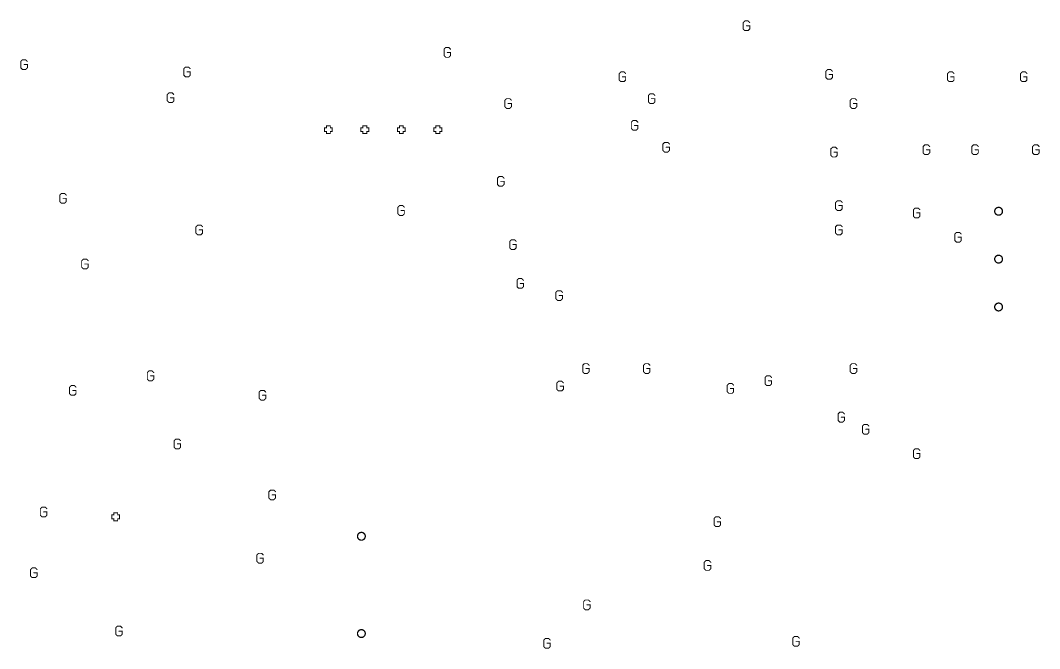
# Model space of a CAD drawing. Extents: x -9.8 to 23.3, y -7.1 to 14.3.
# Drawn here: x 6.494 to 8.589, y 2.509 to 3.801 of the extents above; entities that cross this region are included whole.
import ezdxf

# ---------------------------------------------------------------- set-up
doc = ezdxf.new("R2010")
doc.units = 0
doc.layers.add('2D_LINE_00', color=1, linetype='CONTINUOUS')

# ---------------------------------------------------------------- blocks, each defined once
blk = doc.blocks.new('SMOOTH_0$002')
at = {"const_width": 0.001}
blk.add_lwpolyline([(-0.0005, 0, 1), (0.0005, 0, 1)], format="xyb", close=True, dxfattribs=at)
blk = doc.blocks.new('DRAWING_3478')
at = {"layer": '2D_LINE_00', "const_width": 0.002}
blk.add_lwpolyline([(0, 0), (0, -0.004), (0.00799, -0.004), (0.00799, 0), (0.012, 0), (0.012, 0.008), (0.00799, 0.008), (0.00799, 0.012), (0, 0.012), (0, 0.008), (-0.00401, 0.008), (-0.00401, 0), (0, 0)], dxfattribs=at)
at = {"layer": '2D_LINE_00'}
for p in [(-0.00401, 0.008), (-0.00401, 0), (0, 0.012), (0, 0.008), (0, 0), (0, 0), (0.00799, 0.012), (0.00799, 0.008), (0.00799, 0), (0.012, 0.008), (0.012, 0), (0, -0.004), (0.00799, -0.004)]:
    blk.add_blockref('SMOOTH_0$002', p, dxfattribs=at)
blk = doc.blocks.new('DRAWING_3479')
at = {"layer": '2D_LINE_00', "const_width": 0.002}
blk.add_lwpolyline([(0, 0), (0, -0.004), (0.00801, -0.004), (0.00801, 0), (0.012, 0), (0.012, 0.008), (0.00801, 0.008), (0.00801, 0.012), (0, 0.012), (0, 0.008), (-0.00399, 0.008), (-0.00399, 0), (0, 0)], dxfattribs=at)
at = {"layer": '2D_LINE_00'}
for p in [(-0.00399, 0.008), (-0.00399, 0), (0, 0.012), (0, 0.008), (0, 0), (0, 0), (0.00801, 0.012), (0.00801, 0.008), (0.00801, 0), (0.012, 0.008), (0.012, 0), (0, -0.004), (0.00801, -0.004)]:
    blk.add_blockref('SMOOTH_0$002', p, dxfattribs=at)
blk = doc.blocks.new('DRAWING_3480')
at = {"layer": '2D_LINE_00', "const_width": 0.002}
blk.add_lwpolyline([(0, 0), (0, -0.004), (0.008, -0.004), (0.008, 0), (0.01201, 0), (0.01201, 0.008), (0.008, 0.008), (0.008, 0.012), (0, 0.012), (0, 0.008), (-0.004, 0.008), (-0.004, 0), (0, 0)], dxfattribs=at)
at = {"layer": '2D_LINE_00'}
for p in [(-0.004, 0.008), (-0.004, 0), (0, 0.012), (0, 0.008), (0, 0), (0, 0), (0.008, 0.012), (0.008, 0.008), (0.008, 0), (0.01201, 0.008), (0.01201, 0), (0, -0.004), (0.008, -0.004)]:
    blk.add_blockref('SMOOTH_0$002', p, dxfattribs=at)
blk = doc.blocks.new('DRAWING_3481')
at = {"layer": '2D_LINE_00', "const_width": 0.002}
blk.add_lwpolyline([(0, 0), (0, -0.004), (0.008, -0.004), (0.008, 0), (0.01199, 0), (0.01199, 0.008), (0.008, 0.008), (0.008, 0.012), (0, 0.012), (0, 0.008), (-0.00401, 0.008), (-0.00401, 0), (0, 0)], dxfattribs=at)
at = {"layer": '2D_LINE_00'}
for p in [(-0.00401, 0.008), (-0.00401, 0), (0, 0.012), (0, 0.008), (0, 0), (0, 0), (0.008, 0.012), (0.008, 0.008), (0.008, 0), (0.01199, 0.008), (0.01199, 0), (0, -0.004), (0.008, -0.004)]:
    blk.add_blockref('SMOOTH_0$002', p, dxfattribs=at)
blk = doc.blocks.new('DRAWING_3688')
at = {"layer": '2D_LINE_00', "const_width": 0.002}
blk.add_lwpolyline([(0, 0), (0, -0.004), (0.008, -0.004), (0.008, 0), (0.012, 0), (0.012, 0.008), (0.008, 0.008), (0.008, 0.012), (0, 0.012), (0, 0.008), (-0.004, 0.008), (-0.004, 0), (0, 0)], dxfattribs=at)
at = {"layer": '2D_LINE_00'}
for p in [(-0.004, 0.008), (-0.004, 0), (0, 0.012), (0, 0.008), (0, 0), (0, 0), (0.008, 0.012), (0.008, 0.008), (0.008, 0), (0.012, 0.008), (0.012, 0), (0, -0.004), (0.008, -0.004)]:
    blk.add_blockref('SMOOTH_0$002', p, dxfattribs=at)
blk = doc.blocks.new('DRAWING_3689')
at = {"layer": '2D_LINE_00', "const_width": 0.002}
blk.add_lwpolyline([(0, 0), (-0.00333, 0.00333), (-0.01, 0.00333), (-0.01333, 0), (-0.01333, -0.01333), (-0.01, -0.01666), (-0.00333, -0.01666), (0, -0.01333), (0, -0.00666), (-0.00667, -0.00666)], dxfattribs=at)
at = {"layer": '2D_LINE_00'}
for p in [(-0.01333, 0), (-0.01, 0.00333), (-0.00333, 0.00333), (0, 0), (-0.01333, -0.01333), (-0.01, -0.01666), (-0.00667, -0.00666), (-0.00333, -0.01666), (0, -0.00666), (0, -0.01333)]:
    blk.add_blockref('SMOOTH_0$002', p, dxfattribs=at)
blk = doc.blocks.new('DRAWING_3708')
at = {"layer": '2D_LINE_00', "const_width": 0.002}
blk.add_lwpolyline([(0, 0), (-0.00333, 0.00333), (-0.01, 0.00333), (-0.01333, 0), (-0.01333, -0.01333), (-0.01, -0.01666), (-0.00333, -0.01666), (0, -0.01333), (0, -0.00666), (-0.00667, -0.00666)], dxfattribs=at)
at = {"layer": '2D_LINE_00'}
for p in [(-0.01333, 0), (-0.01, 0.00333), (-0.00333, 0.00333), (0, 0), (-0.01333, -0.01333), (-0.01, -0.01666), (-0.00667, -0.00666), (-0.00333, -0.01666), (0, -0.00666), (0, -0.01333)]:
    blk.add_blockref('SMOOTH_0$002', p, dxfattribs=at)
blk = doc.blocks.new('DRAWING_3709')
at = {"layer": '2D_LINE_00', "const_width": 0.002}
blk.add_lwpolyline([(0, 0), (-0.00333, 0.00333), (-0.01, 0.00333), (-0.01333, 0), (-0.01333, -0.01333), (-0.01, -0.01666), (-0.00333, -0.01666), (0, -0.01333), (0, -0.00666), (-0.00667, -0.00666)], dxfattribs=at)
at = {"layer": '2D_LINE_00'}
for p in [(-0.01333, 0), (-0.01, 0.00333), (-0.00333, 0.00333), (0, 0), (-0.01333, -0.01333), (-0.01, -0.01666), (-0.00667, -0.00666), (-0.00333, -0.01666), (0, -0.00666), (0, -0.01333)]:
    blk.add_blockref('SMOOTH_0$002', p, dxfattribs=at)
blk = doc.blocks.new('DRAWING_3784')
at = {"layer": '2D_LINE_00', "const_width": 0.002}
blk.add_lwpolyline([(0, 0), (-0.00333, 0.00333), (-0.01, 0.00333), (-0.01333, 0), (-0.01333, -0.01333), (-0.01, -0.01666), (-0.00333, -0.01666), (0, -0.01333), (0, -0.00666), (-0.00667, -0.00666)], dxfattribs=at)
at = {"layer": '2D_LINE_00'}
for p in [(-0.01333, 0), (-0.01, 0.00333), (-0.00333, 0.00333), (0, 0), (-0.01333, -0.01333), (-0.01, -0.01666), (-0.00667, -0.00666), (-0.00333, -0.01666), (0, -0.00666), (0, -0.01333)]:
    blk.add_blockref('SMOOTH_0$002', p, dxfattribs=at)
blk = doc.blocks.new('DRAWING_3785')
at = {"layer": '2D_LINE_00', "const_width": 0.002}
blk.add_lwpolyline([(0, 0), (-0.00333, 0.00333), (-0.01, 0.00333), (-0.01333, 0), (-0.01333, -0.01333), (-0.01, -0.01666), (-0.00333, -0.01666), (0, -0.01333), (0, -0.00666), (-0.00667, -0.00666)], dxfattribs=at)
at = {"layer": '2D_LINE_00'}
for p in [(-0.01333, 0), (-0.01, 0.00333), (-0.00333, 0.00333), (0, 0), (-0.01333, -0.01333), (-0.01, -0.01666), (-0.00667, -0.00666), (-0.00333, -0.01666), (0, -0.00666), (0, -0.01333)]:
    blk.add_blockref('SMOOTH_0$002', p, dxfattribs=at)
blk = doc.blocks.new('DRAWING_3786')
at = {"layer": '2D_LINE_00', "const_width": 0.002}
blk.add_lwpolyline([(0, 0), (-0.00333, 0.00333), (-0.01, 0.00333), (-0.01333, 0), (-0.01333, -0.01333), (-0.01, -0.01666), (-0.00333, -0.01666), (0, -0.01333), (0, -0.00666), (-0.00667, -0.00666)], dxfattribs=at)
at = {"layer": '2D_LINE_00'}
for p in [(-0.01333, 0), (-0.01, 0.00333), (-0.00333, 0.00333), (0, 0), (-0.01333, -0.01333), (-0.01, -0.01666), (-0.00667, -0.00666), (-0.00333, -0.01666), (0, -0.00666), (0, -0.01333)]:
    blk.add_blockref('SMOOTH_0$002', p, dxfattribs=at)
blk = doc.blocks.new('DRAWING_3787')
at = {"layer": '2D_LINE_00', "const_width": 0.002}
blk.add_lwpolyline([(0, 0), (-0.00333, 0.00333), (-0.01, 0.00333), (-0.01333, 0), (-0.01333, -0.01333), (-0.01, -0.01666), (-0.00333, -0.01666), (0, -0.01333), (0, -0.00666), (-0.00667, -0.00666)], dxfattribs=at)
at = {"layer": '2D_LINE_00'}
for p in [(-0.01333, 0), (-0.01, 0.00333), (-0.00333, 0.00333), (0, 0), (-0.01333, -0.01333), (-0.01, -0.01666), (-0.00667, -0.00666), (-0.00333, -0.01666), (0, -0.00666), (0, -0.01333)]:
    blk.add_blockref('SMOOTH_0$002', p, dxfattribs=at)
blk = doc.blocks.new('DRAWING_3788')
at = {"layer": '2D_LINE_00', "const_width": 0.002}
blk.add_lwpolyline([(0, 0), (-0.00333, 0.00333), (-0.01, 0.00333), (-0.01333, 0), (-0.01333, -0.01333), (-0.01, -0.01666), (-0.00333, -0.01666), (0, -0.01333), (0, -0.00666), (-0.00667, -0.00666)], dxfattribs=at)
at = {"layer": '2D_LINE_00'}
for p in [(-0.01333, 0), (-0.01, 0.00333), (-0.00333, 0.00333), (0, 0), (-0.01333, -0.01333), (-0.01, -0.01666), (-0.00667, -0.00666), (-0.00333, -0.01666), (0, -0.00666), (0, -0.01333)]:
    blk.add_blockref('SMOOTH_0$002', p, dxfattribs=at)
blk = doc.blocks.new('DRAWING_3789')
at = {"layer": '2D_LINE_00', "const_width": 0.002}
blk.add_lwpolyline([(0, 0), (-0.00333, 0.00333), (-0.01, 0.00333), (-0.01333, 0), (-0.01333, -0.01333), (-0.01, -0.01666), (-0.00333, -0.01666), (0, -0.01333), (0, -0.00666), (-0.00667, -0.00666)], dxfattribs=at)
at = {"layer": '2D_LINE_00'}
for p in [(-0.01333, 0), (-0.01, 0.00333), (-0.00333, 0.00333), (0, 0), (-0.01333, -0.01333), (-0.01, -0.01666), (-0.00667, -0.00666), (-0.00333, -0.01666), (0, -0.00666), (0, -0.01333)]:
    blk.add_blockref('SMOOTH_0$002', p, dxfattribs=at)
blk = doc.blocks.new('DRAWING_3790')
at = {"layer": '2D_LINE_00', "const_width": 0.002}
blk.add_lwpolyline([(0, 0), (-0.00333, 0.00333), (-0.01, 0.00333), (-0.01333, 0), (-0.01333, -0.01333), (-0.01, -0.01666), (-0.00333, -0.01666), (0, -0.01333), (0, -0.00666), (-0.00666, -0.00666)], dxfattribs=at)
at = {"layer": '2D_LINE_00'}
for p in [(-0.01333, 0), (-0.01, 0.00333), (-0.00333, 0.00333), (0, 0), (-0.01333, -0.01333), (-0.01, -0.01666), (-0.00666, -0.00666), (-0.00333, -0.01666), (0, -0.00666), (0, -0.01333)]:
    blk.add_blockref('SMOOTH_0$002', p, dxfattribs=at)
blk = doc.blocks.new('DRAWING_3791')
at = {"layer": '2D_LINE_00', "const_width": 0.002}
blk.add_lwpolyline([(0, 0), (-0.00333, 0.00333), (-0.01, 0.00333), (-0.01333, 0), (-0.01333, -0.01333), (-0.01, -0.01666), (-0.00333, -0.01666), (0, -0.01333), (0, -0.00666), (-0.00667, -0.00666)], dxfattribs=at)
at = {"layer": '2D_LINE_00'}
for p in [(-0.01333, 0), (-0.01, 0.00333), (-0.00333, 0.00333), (0, 0), (-0.01333, -0.01333), (-0.01, -0.01666), (-0.00667, -0.00666), (-0.00333, -0.01666), (0, -0.00666), (0, -0.01333)]:
    blk.add_blockref('SMOOTH_0$002', p, dxfattribs=at)
blk = doc.blocks.new('DRAWING_3792')
at = {"layer": '2D_LINE_00', "const_width": 0.002}
blk.add_lwpolyline([(0, 0), (-0.00333, 0.00333), (-0.01, 0.00333), (-0.01333, 0), (-0.01333, -0.01333), (-0.01, -0.01666), (-0.00333, -0.01666), (0, -0.01333), (0, -0.00666), (-0.00667, -0.00666)], dxfattribs=at)
at = {"layer": '2D_LINE_00'}
for p in [(-0.01333, 0), (-0.01, 0.00333), (-0.00333, 0.00333), (0, 0), (-0.01333, -0.01333), (-0.01, -0.01666), (-0.00667, -0.00666), (-0.00333, -0.01666), (0, -0.00666), (0, -0.01333)]:
    blk.add_blockref('SMOOTH_0$002', p, dxfattribs=at)
blk = doc.blocks.new('DRAWING_3793')
at = {"layer": '2D_LINE_00', "const_width": 0.002}
blk.add_lwpolyline([(0, 0), (-0.00333, 0.00333), (-0.01, 0.00333), (-0.01333, 0), (-0.01333, -0.01333), (-0.01, -0.01666), (-0.00333, -0.01666), (0, -0.01333), (0, -0.00666), (-0.00666, -0.00666)], dxfattribs=at)
at = {"layer": '2D_LINE_00'}
for p in [(-0.01333, 0), (-0.01, 0.00333), (-0.00333, 0.00333), (0, 0), (-0.01333, -0.01333), (-0.01, -0.01666), (-0.00666, -0.00666), (-0.00333, -0.01666), (0, -0.00666), (0, -0.01333)]:
    blk.add_blockref('SMOOTH_0$002', p, dxfattribs=at)
blk = doc.blocks.new('DRAWING_3794')
at = {"layer": '2D_LINE_00', "const_width": 0.002}
blk.add_lwpolyline([(0, 0), (-0.00333, 0.00333), (-0.01, 0.00333), (-0.01333, 0), (-0.01333, -0.01333), (-0.01, -0.01666), (-0.00333, -0.01666), (0, -0.01333), (0, -0.00666), (-0.00667, -0.00666)], dxfattribs=at)
at = {"layer": '2D_LINE_00'}
for p in [(-0.01333, 0), (-0.01, 0.00333), (-0.00333, 0.00333), (0, 0), (-0.01333, -0.01333), (-0.01, -0.01666), (-0.00667, -0.00666), (-0.00333, -0.01666), (0, -0.00666), (0, -0.01333)]:
    blk.add_blockref('SMOOTH_0$002', p, dxfattribs=at)
blk = doc.blocks.new('DRAWING_3795')
at = {"layer": '2D_LINE_00', "const_width": 0.002}
blk.add_lwpolyline([(0, 0), (-0.00333, 0.00333), (-0.01, 0.00333), (-0.01333, 0), (-0.01333, -0.01333), (-0.01, -0.01666), (-0.00333, -0.01666), (0, -0.01333), (0, -0.00666), (-0.00666, -0.00666)], dxfattribs=at)
at = {"layer": '2D_LINE_00'}
for p in [(-0.01333, 0), (-0.01, 0.00333), (-0.00333, 0.00333), (0, 0), (-0.01333, -0.01333), (-0.01, -0.01666), (-0.00666, -0.00666), (-0.00333, -0.01666), (0, -0.00666), (0, -0.01333)]:
    blk.add_blockref('SMOOTH_0$002', p, dxfattribs=at)
blk = doc.blocks.new('DRAWING_3796')
at = {"layer": '2D_LINE_00', "const_width": 0.002}
blk.add_lwpolyline([(0, 0), (-0.00333, 0.00333), (-0.01, 0.00333), (-0.01333, 0), (-0.01333, -0.01333), (-0.01, -0.01666), (-0.00333, -0.01666), (0, -0.01333), (0, -0.00666), (-0.00666, -0.00666)], dxfattribs=at)
at = {"layer": '2D_LINE_00'}
for p in [(-0.01333, 0), (-0.01, 0.00333), (-0.00333, 0.00333), (0, 0), (-0.01333, -0.01333), (-0.01, -0.01666), (-0.00666, -0.00666), (-0.00333, -0.01666), (0, -0.00666), (0, -0.01333)]:
    blk.add_blockref('SMOOTH_0$002', p, dxfattribs=at)
blk = doc.blocks.new('DRAWING_3797')
at = {"layer": '2D_LINE_00', "const_width": 0.002}
blk.add_lwpolyline([(0, 0), (-0.00333, 0.00333), (-0.01, 0.00333), (-0.01333, 0), (-0.01333, -0.01333), (-0.01, -0.01666), (-0.00333, -0.01666), (0, -0.01333), (0, -0.00666), (-0.00666, -0.00666)], dxfattribs=at)
at = {"layer": '2D_LINE_00'}
for p in [(-0.01333, 0), (-0.01, 0.00333), (-0.00333, 0.00333), (0, 0), (-0.01333, -0.01333), (-0.01, -0.01666), (-0.00666, -0.00666), (-0.00333, -0.01666), (0, -0.00666), (0, -0.01333)]:
    blk.add_blockref('SMOOTH_0$002', p, dxfattribs=at)
blk = doc.blocks.new('DRAWING_3798')
at = {"layer": '2D_LINE_00', "const_width": 0.002}
blk.add_lwpolyline([(0, 0), (-0.00333, 0.00333), (-0.01, 0.00333), (-0.01333, 0), (-0.01333, -0.01333), (-0.01, -0.01666), (-0.00333, -0.01666), (0, -0.01333), (0, -0.00666), (-0.00667, -0.00666)], dxfattribs=at)
at = {"layer": '2D_LINE_00'}
for p in [(-0.01333, 0), (-0.01, 0.00333), (-0.00333, 0.00333), (0, 0), (-0.01333, -0.01333), (-0.01, -0.01666), (-0.00667, -0.00666), (-0.00333, -0.01666), (0, -0.00666), (0, -0.01333)]:
    blk.add_blockref('SMOOTH_0$002', p, dxfattribs=at)
blk = doc.blocks.new('DRAWING_3799')
at = {"layer": '2D_LINE_00', "const_width": 0.002}
blk.add_lwpolyline([(0, 0), (-0.00333, 0.00333), (-0.01, 0.00333), (-0.01333, 0), (-0.01333, -0.01333), (-0.01, -0.01666), (-0.00333, -0.01666), (0, -0.01333), (0, -0.00666), (-0.00667, -0.00666)], dxfattribs=at)
at = {"layer": '2D_LINE_00'}
for p in [(-0.01333, 0), (-0.01, 0.00333), (-0.00333, 0.00333), (0, 0), (-0.01333, -0.01333), (-0.01, -0.01666), (-0.00667, -0.00666), (-0.00333, -0.01666), (0, -0.00666), (0, -0.01333)]:
    blk.add_blockref('SMOOTH_0$002', p, dxfattribs=at)
blk = doc.blocks.new('DRAWING_3800')
at = {"layer": '2D_LINE_00', "const_width": 0.002}
blk.add_lwpolyline([(0, 0), (-0.00333, 0.00333), (-0.01, 0.00333), (-0.01333, 0), (-0.01333, -0.01333), (-0.01, -0.01666), (-0.00333, -0.01666), (0, -0.01333), (0, -0.00666), (-0.00666, -0.00666)], dxfattribs=at)
at = {"layer": '2D_LINE_00'}
for p in [(-0.01333, 0), (-0.01, 0.00333), (-0.00333, 0.00333), (0, 0), (-0.01333, -0.01333), (-0.01, -0.01666), (-0.00666, -0.00666), (-0.00333, -0.01666), (0, -0.00666), (0, -0.01333)]:
    blk.add_blockref('SMOOTH_0$002', p, dxfattribs=at)
blk = doc.blocks.new('DRAWING_3801')
at = {"layer": '2D_LINE_00', "const_width": 0.002}
blk.add_lwpolyline([(0, 0), (-0.00333, 0.00333), (-0.01, 0.00333), (-0.01333, 0), (-0.01333, -0.01333), (-0.01, -0.01666), (-0.00333, -0.01666), (0, -0.01333), (0, -0.00666), (-0.00667, -0.00666)], dxfattribs=at)
at = {"layer": '2D_LINE_00'}
for p in [(-0.01333, 0), (-0.01, 0.00333), (-0.00333, 0.00333), (0, 0), (-0.01333, -0.01333), (-0.01, -0.01666), (-0.00667, -0.00666), (-0.00333, -0.01666), (0, -0.00666), (0, -0.01333)]:
    blk.add_blockref('SMOOTH_0$002', p, dxfattribs=at)
blk = doc.blocks.new('DRAWING_3802')
at = {"layer": '2D_LINE_00', "const_width": 0.002}
blk.add_lwpolyline([(0, 0), (-0.00333, 0.00333), (-0.01, 0.00333), (-0.01333, 0), (-0.01333, -0.01333), (-0.01, -0.01666), (-0.00333, -0.01666), (0, -0.01333), (0, -0.00666), (-0.00667, -0.00666)], dxfattribs=at)
at = {"layer": '2D_LINE_00'}
for p in [(-0.01333, 0), (-0.01, 0.00333), (-0.00333, 0.00333), (0, 0), (-0.01333, -0.01333), (-0.01, -0.01666), (-0.00667, -0.00666), (-0.00333, -0.01666), (0, -0.00666), (0, -0.01333)]:
    blk.add_blockref('SMOOTH_0$002', p, dxfattribs=at)
blk = doc.blocks.new('DRAWING_3815')
at = {"layer": '2D_LINE_00', "const_width": 0.002}
blk.add_lwpolyline([(0, 0), (-0.00333, 0.00333), (-0.01, 0.00333), (-0.01333, 0), (-0.01333, -0.01333), (-0.01, -0.01666), (-0.00333, -0.01666), (0, -0.01333), (0, -0.00666), (-0.00667, -0.00666)], dxfattribs=at)
at = {"layer": '2D_LINE_00'}
for p in [(-0.01333, 0), (-0.01, 0.00333), (-0.00333, 0.00333), (0, 0), (-0.01333, -0.01333), (-0.01, -0.01666), (-0.00667, -0.00666), (-0.00333, -0.01666), (0, -0.00666), (0, -0.01333)]:
    blk.add_blockref('SMOOTH_0$002', p, dxfattribs=at)
blk = doc.blocks.new('DRAWING_3817')
at = {"layer": '2D_LINE_00', "const_width": 0.002}
blk.add_lwpolyline([(0, 0), (-0.00333, 0.00333), (-0.01, 0.00333), (-0.01333, 0), (-0.01333, -0.01333), (-0.01, -0.01666), (-0.00333, -0.01666), (0, -0.01333), (0, -0.00666), (-0.00667, -0.00666)], dxfattribs=at)
at = {"layer": '2D_LINE_00'}
for p in [(-0.01333, 0), (-0.01, 0.00333), (-0.00333, 0.00333), (0, 0), (-0.01333, -0.01333), (-0.01, -0.01666), (-0.00667, -0.00666), (-0.00333, -0.01666), (0, -0.00666), (0, -0.01333)]:
    blk.add_blockref('SMOOTH_0$002', p, dxfattribs=at)
blk = doc.blocks.new('DRAWING_3819')
at = {"layer": '2D_LINE_00', "const_width": 0.002}
blk.add_lwpolyline([(0, 0), (-0.00333, 0.00333), (-0.01, 0.00333), (-0.01333, 0), (-0.01333, -0.01333), (-0.01, -0.01666), (-0.00333, -0.01666), (0, -0.01333), (0, -0.00666), (-0.00667, -0.00666)], dxfattribs=at)
at = {"layer": '2D_LINE_00'}
for p in [(-0.01333, 0), (-0.01, 0.00333), (-0.00333, 0.00333), (0, 0), (-0.01333, -0.01333), (-0.01, -0.01666), (-0.00667, -0.00666), (-0.00333, -0.01666), (0, -0.00666), (0, -0.01333)]:
    blk.add_blockref('SMOOTH_0$002', p, dxfattribs=at)
blk = doc.blocks.new('DRAWING_3827')
at = {"layer": '2D_LINE_00', "const_width": 0.002}
blk.add_lwpolyline([(0, 0), (-0.00333, 0.00333), (-0.01, 0.00333), (-0.01333, 0), (-0.01333, -0.01333), (-0.01, -0.01666), (-0.00333, -0.01666), (0, -0.01333), (0, -0.00666), (-0.00667, -0.00666)], dxfattribs=at)
at = {"layer": '2D_LINE_00'}
for p in [(-0.01333, 0), (-0.01, 0.00333), (-0.00333, 0.00333), (0, 0), (-0.01333, -0.01333), (-0.01, -0.01666), (-0.00667, -0.00666), (-0.00333, -0.01666), (0, -0.00666), (0, -0.01333)]:
    blk.add_blockref('SMOOTH_0$002', p, dxfattribs=at)
blk = doc.blocks.new('DRAWING_3829')
at = {"layer": '2D_LINE_00', "const_width": 0.002}
blk.add_lwpolyline([(0, 0), (-0.00333, 0.00333), (-0.01, 0.00333), (-0.01333, 0), (-0.01333, -0.01333), (-0.01, -0.01666), (-0.00333, -0.01666), (0, -0.01333), (0, -0.00666), (-0.00667, -0.00666)], dxfattribs=at)
at = {"layer": '2D_LINE_00'}
for p in [(-0.01333, 0), (-0.01, 0.00333), (-0.00333, 0.00333), (0, 0), (-0.01333, -0.01333), (-0.01, -0.01666), (-0.00667, -0.00666), (-0.00333, -0.01666), (0, -0.00666), (0, -0.01333)]:
    blk.add_blockref('SMOOTH_0$002', p, dxfattribs=at)
blk = doc.blocks.new('DRAWING_3831')
at = {"layer": '2D_LINE_00', "const_width": 0.002}
blk.add_lwpolyline([(0, 0), (-0.00333, 0.00333), (-0.01, 0.00333), (-0.01333, 0), (-0.01333, -0.01333), (-0.01, -0.01666), (-0.00333, -0.01666), (0, -0.01333), (0, -0.00666), (-0.00667, -0.00666)], dxfattribs=at)
at = {"layer": '2D_LINE_00'}
for p in [(-0.01333, 0), (-0.01, 0.00333), (-0.00333, 0.00333), (0, 0), (-0.01333, -0.01333), (-0.01, -0.01666), (-0.00667, -0.00666), (-0.00333, -0.01666), (0, -0.00666), (0, -0.01333)]:
    blk.add_blockref('SMOOTH_0$002', p, dxfattribs=at)
blk = doc.blocks.new('DRAWING_3851')
at = {"layer": '2D_LINE_00', "const_width": 0.002}
blk.add_lwpolyline([(0, 0), (-0.00333, 0.00333), (-0.01, 0.00333), (-0.01333, 0), (-0.01333, -0.01333), (-0.01, -0.01666), (-0.00333, -0.01666), (0, -0.01333), (0, -0.00666), (-0.00667, -0.00666)], dxfattribs=at)
at = {"layer": '2D_LINE_00'}
for p in [(-0.01333, 0), (-0.01, 0.00333), (-0.00333, 0.00333), (0, 0), (-0.01333, -0.01333), (-0.01, -0.01666), (-0.00667, -0.00666), (-0.00333, -0.01666), (0, -0.00666), (0, -0.01333)]:
    blk.add_blockref('SMOOTH_0$002', p, dxfattribs=at)
blk = doc.blocks.new('DRAWING_3853')
at = {"layer": '2D_LINE_00', "const_width": 0.002}
blk.add_lwpolyline([(0, 0), (-0.00333, 0.00333), (-0.01, 0.00333), (-0.01333, 0), (-0.01333, -0.01333), (-0.01, -0.01666), (-0.00333, -0.01666), (0, -0.01333), (0, -0.00666), (-0.00667, -0.00666)], dxfattribs=at)
at = {"layer": '2D_LINE_00'}
for p in [(-0.01333, 0), (-0.01, 0.00333), (-0.00333, 0.00333), (0, 0), (-0.01333, -0.01333), (-0.01, -0.01666), (-0.00667, -0.00666), (-0.00333, -0.01666), (0, -0.00666), (0, -0.01333)]:
    blk.add_blockref('SMOOTH_0$002', p, dxfattribs=at)
blk = doc.blocks.new('DRAWING_3884')
at = {"layer": '2D_LINE_00', "const_width": 0.002}
blk.add_lwpolyline([(0, 0), (-0.00333, 0.00333), (-0.01, 0.00333), (-0.01333, 0), (-0.01333, -0.01333), (-0.01, -0.01666), (-0.00333, -0.01666), (0, -0.01333), (0, -0.00666), (-0.00667, -0.00666)], dxfattribs=at)
at = {"layer": '2D_LINE_00'}
for p in [(-0.01333, 0), (-0.01, 0.00333), (-0.00333, 0.00333), (0, 0), (-0.01333, -0.01333), (-0.01, -0.01666), (-0.00667, -0.00666), (-0.00333, -0.01666), (0, -0.00666), (0, -0.01333)]:
    blk.add_blockref('SMOOTH_0$002', p, dxfattribs=at)
blk = doc.blocks.new('DRAWING_3890')
at = {"layer": '2D_LINE_00', "const_width": 0.002}
blk.add_lwpolyline([(0, 0), (-0.00333, 0.00333), (-0.01, 0.00333), (-0.01333, 0), (-0.01333, -0.01333), (-0.01, -0.01666), (-0.00333, -0.01666), (0, -0.01333), (0, -0.00666), (-0.00667, -0.00666)], dxfattribs=at)
at = {"layer": '2D_LINE_00'}
for p in [(-0.01333, 0), (-0.01, 0.00333), (-0.00333, 0.00333), (0, 0), (-0.01333, -0.01333), (-0.01, -0.01666), (-0.00667, -0.00666), (-0.00333, -0.01666), (0, -0.00666), (0, -0.01333)]:
    blk.add_blockref('SMOOTH_0$002', p, dxfattribs=at)
blk = doc.blocks.new('DRAWING_3938')
at = {"layer": '2D_LINE_00', "const_width": 0.002}
blk.add_lwpolyline([(0, 0), (-0.00333, 0.00333), (-0.01, 0.00333), (-0.01333, 0), (-0.01333, -0.01333), (-0.01, -0.01666), (-0.00333, -0.01666), (0, -0.01333), (0, -0.00666), (-0.00667, -0.00666)], dxfattribs=at)
at = {"layer": '2D_LINE_00'}
for p in [(-0.01333, 0), (-0.01, 0.00333), (-0.00333, 0.00333), (0, 0), (-0.01333, -0.01333), (-0.01, -0.01666), (-0.00667, -0.00666), (-0.00333, -0.01666), (0, -0.00666), (0, -0.01333)]:
    blk.add_blockref('SMOOTH_0$002', p, dxfattribs=at)
blk = doc.blocks.new('DRAWING_3939')
at = {"layer": '2D_LINE_00', "const_width": 0.002}
blk.add_lwpolyline([(0, 0), (-0.00333, 0.00333), (-0.01, 0.00333), (-0.01333, 0), (-0.01333, -0.01333), (-0.01, -0.01666), (-0.00333, -0.01666), (0, -0.01333), (0, -0.00666), (-0.00667, -0.00666)], dxfattribs=at)
at = {"layer": '2D_LINE_00'}
for p in [(-0.01333, 0), (-0.01, 0.00333), (-0.00333, 0.00333), (0, 0), (-0.01333, -0.01333), (-0.01, -0.01666), (-0.00667, -0.00666), (-0.00333, -0.01666), (0, -0.00666), (0, -0.01333)]:
    blk.add_blockref('SMOOTH_0$002', p, dxfattribs=at)
blk = doc.blocks.new('DRAWING_3944')
at = {"layer": '2D_LINE_00', "const_width": 0.002}
blk.add_lwpolyline([(0, 0), (-0.00333, 0.00333), (-0.01, 0.00333), (-0.01333, 0), (-0.01333, -0.01333), (-0.01, -0.01666), (-0.00333, -0.01666), (0, -0.01333), (0, -0.00666), (-0.00667, -0.00666)], dxfattribs=at)
at = {"layer": '2D_LINE_00'}
for p in [(-0.01333, 0), (-0.01, 0.00333), (-0.00333, 0.00333), (0, 0), (-0.01333, -0.01333), (-0.01, -0.01666), (-0.00667, -0.00666), (-0.00333, -0.01666), (0, -0.00666), (0, -0.01333)]:
    blk.add_blockref('SMOOTH_0$002', p, dxfattribs=at)
blk = doc.blocks.new('DRAWING_3975')
at = {"layer": '2D_LINE_00', "const_width": 0.002}
blk.add_lwpolyline([(0, 0), (-0.00333, 0.00333), (-0.01, 0.00333), (-0.01333, 0), (-0.01333, -0.01333), (-0.01, -0.01666), (-0.00333, -0.01666), (0, -0.01333), (0, -0.00666), (-0.00667, -0.00666)], dxfattribs=at)
at = {"layer": '2D_LINE_00'}
for p in [(-0.01333, 0), (-0.01, 0.00333), (-0.00333, 0.00333), (0, 0), (-0.01333, -0.01333), (-0.01, -0.01666), (-0.00667, -0.00666), (-0.00333, -0.01666), (0, -0.00666), (0, -0.01333)]:
    blk.add_blockref('SMOOTH_0$002', p, dxfattribs=at)
blk = doc.blocks.new('DRAWING_3979')
at = {"layer": '2D_LINE_00', "const_width": 0.002}
blk.add_lwpolyline([(0, 0), (-0.00333, 0.00333), (-0.01, 0.00333), (-0.01333, 0), (-0.01333, -0.01333), (-0.01, -0.01666), (-0.00333, -0.01666), (0, -0.01333), (0, -0.00666), (-0.00667, -0.00666)], dxfattribs=at)
at = {"layer": '2D_LINE_00'}
for p in [(-0.01333, 0), (-0.01, 0.00333), (-0.00333, 0.00333), (0, 0), (-0.01333, -0.01333), (-0.01, -0.01666), (-0.00667, -0.00666), (-0.00333, -0.01666), (0, -0.00666), (0, -0.01333)]:
    blk.add_blockref('SMOOTH_0$002', p, dxfattribs=at)
blk = doc.blocks.new('DRAWING_3998')
at = {"layer": '2D_LINE_00', "const_width": 0.002}
blk.add_lwpolyline([(0, 0), (-0.00333, 0.00333), (-0.01, 0.00333), (-0.01333, 0), (-0.01333, -0.01333), (-0.01, -0.01666), (-0.00333, -0.01666), (0, -0.01333), (0, -0.00666), (-0.00666, -0.00666)], dxfattribs=at)
at = {"layer": '2D_LINE_00'}
for p in [(-0.01333, 0), (-0.01, 0.00333), (-0.00333, 0.00333), (0, 0), (-0.01333, -0.01333), (-0.01, -0.01666), (-0.00666, -0.00666), (-0.00333, -0.01666), (0, -0.00666), (0, -0.01333)]:
    blk.add_blockref('SMOOTH_0$002', p, dxfattribs=at)
blk = doc.blocks.new('DRAWING_4047')
at = {"layer": '2D_LINE_00', "const_width": 0.002}
blk.add_lwpolyline([(0, 0), (-0.00333, 0.00333), (-0.01, 0.00333), (-0.01333, 0), (-0.01333, -0.01333), (-0.01, -0.01666), (-0.00333, -0.01666), (0, -0.01333), (0, -0.00666), (-0.00667, -0.00666)], dxfattribs=at)
at = {"layer": '2D_LINE_00'}
for p in [(-0.01333, 0), (-0.01, 0.00333), (-0.00333, 0.00333), (0, 0), (-0.01333, -0.01333), (-0.01, -0.01666), (-0.00667, -0.00666), (-0.00333, -0.01666), (0, -0.00666), (0, -0.01333)]:
    blk.add_blockref('SMOOTH_0$002', p, dxfattribs=at)
blk = doc.blocks.new('DRAWING_4060')
at = {"layer": '2D_LINE_00', "const_width": 0.002}
blk.add_lwpolyline([(0, 0), (-0.00333, 0.00333), (-0.01, 0.00333), (-0.01333, 0), (-0.01333, -0.01333), (-0.01, -0.01666), (-0.00333, -0.01666), (0, -0.01333), (0, -0.00666), (-0.00667, -0.00666)], dxfattribs=at)
at = {"layer": '2D_LINE_00'}
for p in [(-0.01333, 0), (-0.01, 0.00333), (-0.00333, 0.00333), (0, 0), (-0.01333, -0.01333), (-0.01, -0.01666), (-0.00667, -0.00666), (-0.00333, -0.01666), (0, -0.00666), (0, -0.01333)]:
    blk.add_blockref('SMOOTH_0$002', p, dxfattribs=at)
blk = doc.blocks.new('DRAWING_4061')
at = {"layer": '2D_LINE_00', "const_width": 0.002}
blk.add_lwpolyline([(0, 0), (-0.00333, 0.00333), (-0.01, 0.00333), (-0.01333, 0), (-0.01333, -0.01333), (-0.01, -0.01666), (-0.00333, -0.01666), (0, -0.01333), (0, -0.00666), (-0.00667, -0.00666)], dxfattribs=at)
at = {"layer": '2D_LINE_00'}
for p in [(-0.01333, 0), (-0.01, 0.00333), (-0.00333, 0.00333), (0, 0), (-0.01333, -0.01333), (-0.01, -0.01666), (-0.00667, -0.00666), (-0.00333, -0.01666), (0, -0.00666), (0, -0.01333)]:
    blk.add_blockref('SMOOTH_0$002', p, dxfattribs=at)
blk = doc.blocks.new('DRAWING_4062')
at = {"layer": '2D_LINE_00', "const_width": 0.002}
blk.add_lwpolyline([(0, 0), (-0.00333, 0.00333), (-0.01, 0.00333), (-0.01333, 0), (-0.01333, -0.01333), (-0.01, -0.01666), (-0.00333, -0.01666), (0, -0.01333), (0, -0.00666), (-0.00667, -0.00666)], dxfattribs=at)
at = {"layer": '2D_LINE_00'}
for p in [(-0.01333, 0), (-0.01, 0.00333), (-0.00333, 0.00333), (0, 0), (-0.01333, -0.01333), (-0.01, -0.01666), (-0.00667, -0.00666), (-0.00333, -0.01666), (0, -0.00666), (0, -0.01333)]:
    blk.add_blockref('SMOOTH_0$002', p, dxfattribs=at)
blk = doc.blocks.new('DRAWING_4063')
at = {"layer": '2D_LINE_00', "const_width": 0.002}
blk.add_lwpolyline([(0, 0), (-0.00333, 0.00333), (-0.01, 0.00333), (-0.01333, 0), (-0.01333, -0.01333), (-0.01, -0.01666), (-0.00333, -0.01666), (0, -0.01333), (0, -0.00666), (-0.00667, -0.00666)], dxfattribs=at)
at = {"layer": '2D_LINE_00'}
for p in [(-0.01333, 0), (-0.01, 0.00333), (-0.00333, 0.00333), (0, 0), (-0.01333, -0.01333), (-0.01, -0.01666), (-0.00667, -0.00666), (-0.00333, -0.01666), (0, -0.00666), (0, -0.01333)]:
    blk.add_blockref('SMOOTH_0$002', p, dxfattribs=at)
blk = doc.blocks.new('DRAWING_4064')
at = {"layer": '2D_LINE_00', "const_width": 0.002}
blk.add_lwpolyline([(0, 0), (-0.00333, 0.00333), (-0.01, 0.00333), (-0.01333, 0), (-0.01333, -0.01333), (-0.01, -0.01666), (-0.00333, -0.01666), (0, -0.01333), (0, -0.00666), (-0.00667, -0.00666)], dxfattribs=at)
at = {"layer": '2D_LINE_00'}
for p in [(-0.01333, 0), (-0.01, 0.00333), (-0.00333, 0.00333), (0, 0), (-0.01333, -0.01333), (-0.01, -0.01666), (-0.00667, -0.00666), (-0.00333, -0.01666), (0, -0.00666), (0, -0.01333)]:
    blk.add_blockref('SMOOTH_0$002', p, dxfattribs=at)
blk = doc.blocks.new('DRAWING_4065')
at = {"layer": '2D_LINE_00', "const_width": 0.002}
blk.add_lwpolyline([(0, 0), (-0.00333, 0.00333), (-0.01, 0.00333), (-0.01333, 0), (-0.01333, -0.01333), (-0.01, -0.01666), (-0.00333, -0.01666), (0, -0.01333), (0, -0.00666), (-0.00667, -0.00666)], dxfattribs=at)
at = {"layer": '2D_LINE_00'}
for p in [(-0.01333, 0), (-0.01, 0.00333), (-0.00333, 0.00333), (0, 0), (-0.01333, -0.01333), (-0.01, -0.01666), (-0.00667, -0.00666), (-0.00333, -0.01666), (0, -0.00666), (0, -0.01333)]:
    blk.add_blockref('SMOOTH_0$002', p, dxfattribs=at)
blk = doc.blocks.new('DRAWING_4066')
at = {"layer": '2D_LINE_00', "const_width": 0.002}
blk.add_lwpolyline([(0, 0), (-0.00333, 0.00333), (-0.01, 0.00333), (-0.01333, 0), (-0.01333, -0.01333), (-0.01, -0.01666), (-0.00333, -0.01666), (0, -0.01333), (0, -0.00666), (-0.00667, -0.00666)], dxfattribs=at)
at = {"layer": '2D_LINE_00'}
for p in [(-0.01333, 0), (-0.01, 0.00333), (-0.00333, 0.00333), (0, 0), (-0.01333, -0.01333), (-0.01, -0.01666), (-0.00667, -0.00666), (-0.00333, -0.01666), (0, -0.00666), (0, -0.01333)]:
    blk.add_blockref('SMOOTH_0$002', p, dxfattribs=at)
blk = doc.blocks.new('DRAWING_4067')
at = {"layer": '2D_LINE_00', "const_width": 0.002}
blk.add_lwpolyline([(0, 0), (-0.00333, 0.00333), (-0.01, 0.00333), (-0.01333, 0), (-0.01333, -0.01333), (-0.01, -0.01666), (-0.00333, -0.01666), (0, -0.01333), (0, -0.00666), (-0.00667, -0.00666)], dxfattribs=at)
at = {"layer": '2D_LINE_00'}
for p in [(-0.01333, 0), (-0.01, 0.00333), (-0.00333, 0.00333), (0, 0), (-0.01333, -0.01333), (-0.01, -0.01666), (-0.00667, -0.00666), (-0.00333, -0.01666), (0, -0.00666), (0, -0.01333)]:
    blk.add_blockref('SMOOTH_0$002', p, dxfattribs=at)
blk = doc.blocks.new('DRAWING_4068')
at = {"layer": '2D_LINE_00', "const_width": 0.002}
blk.add_lwpolyline([(0, 0), (-0.00333, 0.00333), (-0.01, 0.00333), (-0.01333, 0), (-0.01333, -0.01333), (-0.01, -0.01666), (-0.00333, -0.01666), (0, -0.01333), (0, -0.00666), (-0.00667, -0.00666)], dxfattribs=at)
at = {"layer": '2D_LINE_00'}
for p in [(-0.01333, 0), (-0.01, 0.00333), (-0.00333, 0.00333), (0, 0), (-0.01333, -0.01333), (-0.01, -0.01666), (-0.00667, -0.00666), (-0.00333, -0.01666), (0, -0.00666), (0, -0.01333)]:
    blk.add_blockref('SMOOTH_0$002', p, dxfattribs=at)
blk = doc.blocks.new('DRAWING_4069')
at = {"layer": '2D_LINE_00', "const_width": 0.002}
blk.add_lwpolyline([(0, 0), (-0.00333, 0.00333), (-0.01, 0.00333), (-0.01333, 0), (-0.01333, -0.01333), (-0.01, -0.01666), (-0.00333, -0.01666), (0, -0.01333), (0, -0.00666), (-0.00666, -0.00666)], dxfattribs=at)
at = {"layer": '2D_LINE_00'}
for p in [(-0.01333, 0), (-0.01, 0.00333), (-0.00333, 0.00333), (0, 0), (-0.01333, -0.01333), (-0.01, -0.01666), (-0.00666, -0.00666), (-0.00333, -0.01666), (0, -0.00666), (0, -0.01333)]:
    blk.add_blockref('SMOOTH_0$002', p, dxfattribs=at)
blk = doc.blocks.new('DRAWING_4070')
at = {"layer": '2D_LINE_00', "const_width": 0.002}
blk.add_lwpolyline([(0, 0), (-0.00333, 0.00333), (-0.01, 0.00333), (-0.01333, 0), (-0.01333, -0.01333), (-0.01, -0.01666), (-0.00333, -0.01666), (0, -0.01333), (0, -0.00666), (-0.00667, -0.00666)], dxfattribs=at)
at = {"layer": '2D_LINE_00'}
for p in [(-0.01333, 0), (-0.01, 0.00333), (-0.00333, 0.00333), (0, 0), (-0.01333, -0.01333), (-0.01, -0.01666), (-0.00667, -0.00666), (-0.00333, -0.01666), (0, -0.00666), (0, -0.01333)]:
    blk.add_blockref('SMOOTH_0$002', p, dxfattribs=at)
blk = doc.blocks.new('DRAWING_4071')
at = {"layer": '2D_LINE_00', "const_width": 0.002}
blk.add_lwpolyline([(0, 0), (-0.00333, 0.00333), (-0.01, 0.00333), (-0.01333, 0), (-0.01333, -0.01333), (-0.01, -0.01666), (-0.00333, -0.01666), (0, -0.01333), (0, -0.00666), (-0.00667, -0.00666)], dxfattribs=at)
at = {"layer": '2D_LINE_00'}
for p in [(-0.01333, 0), (-0.01, 0.00333), (-0.00333, 0.00333), (0, 0), (-0.01333, -0.01333), (-0.01, -0.01666), (-0.00667, -0.00666), (-0.00333, -0.01666), (0, -0.00666), (0, -0.01333)]:
    blk.add_blockref('SMOOTH_0$002', p, dxfattribs=at)
blk = doc.blocks.new('DRAWING_4072')
at = {"layer": '2D_LINE_00', "const_width": 0.002}
blk.add_lwpolyline([(0, 0), (-0.00333, 0.00333), (-0.01, 0.00333), (-0.01333, 0), (-0.01333, -0.01333), (-0.01, -0.01666), (-0.00333, -0.01666), (0, -0.01333), (0, -0.00666), (-0.00667, -0.00666)], dxfattribs=at)
at = {"layer": '2D_LINE_00'}
for p in [(-0.01333, 0), (-0.01, 0.00333), (-0.00333, 0.00333), (0, 0), (-0.01333, -0.01333), (-0.01, -0.01666), (-0.00667, -0.00666), (-0.00333, -0.01666), (0, -0.00666), (0, -0.01333)]:
    blk.add_blockref('SMOOTH_0$002', p, dxfattribs=at)
blk = doc.blocks.new('DRAWING_4073')
at = {"layer": '2D_LINE_00', "const_width": 0.002}
blk.add_lwpolyline([(0, 0), (-0.00333, 0.00333), (-0.01, 0.00333), (-0.01333, 0), (-0.01333, -0.01333), (-0.01, -0.01666), (-0.00333, -0.01666), (0, -0.01333), (0, -0.00666), (-0.00667, -0.00666)], dxfattribs=at)
at = {"layer": '2D_LINE_00'}
for p in [(-0.01333, 0), (-0.01, 0.00333), (-0.00333, 0.00333), (0, 0), (-0.01333, -0.01333), (-0.01, -0.01666), (-0.00667, -0.00666), (-0.00333, -0.01666), (0, -0.00666), (0, -0.01333)]:
    blk.add_blockref('SMOOTH_0$002', p, dxfattribs=at)
blk = doc.blocks.new('DRAWING_4109')
at = {"layer": '2D_LINE_00', "const_width": 0.00267}
blk.add_lwpolyline([(0, 0, 1), (0.016, 0, 1)], format="xyb", close=True, dxfattribs=at)
blk = doc.blocks.new('DRAWING_4110')
at = {"layer": '2D_LINE_00', "const_width": 0.00267}
blk.add_lwpolyline([(0, 0, 1), (0.016, 0, 1)], format="xyb", close=True, dxfattribs=at)
blk = doc.blocks.new('DRAWING_4117')
at = {"layer": '2D_LINE_00', "const_width": 0.00267}
blk.add_lwpolyline([(0, 0, 1), (0.016, 0, 1)], format="xyb", close=True, dxfattribs=at)
blk = doc.blocks.new('DRAWING_4118')
at = {"layer": '2D_LINE_00', "const_width": 0.00267}
blk.add_lwpolyline([(0, 0, 1), (0.016, 0, 1)], format="xyb", close=True, dxfattribs=at)
blk = doc.blocks.new('DRAWING_4119')
at = {"layer": '2D_LINE_00', "const_width": 0.00267}
blk.add_lwpolyline([(0, 0, 1), (0.016, 0, 1)], format="xyb", close=True, dxfattribs=at)

msp = doc.modelspace()

# ---------------------------------------------------------------- block references
for name, p in [('DRAWING_3979', (7.99333, 3.79666)), ('DRAWING_3817', (7.37833, 3.74166)), ('DRAWING_3819', (6.50833, 3.71666)), ('DRAWING_3815', (6.84333, 3.70166)), ('DRAWING_4063', (7.73833, 3.69166)), ('DRAWING_4068', (8.16333, 3.69666)), ('DRAWING_3798', (8.41333, 3.69166)), ('DRAWING_3797', (8.56333, 3.69166)), ('DRAWING_3689', (6.80933, 3.64866)), ('DRAWING_4060', (7.79833, 3.64666)), ('DRAWING_4064', (7.50333, 3.63666)), ('DRAWING_4069', (8.21333, 3.63666)), ('DRAWING_3481', (7.12319, 3.57226)), ('DRAWING_3480', (7.19818, 3.57226)), ('DRAWING_3479', (7.27318, 3.57226)), ('DRAWING_3478', (7.34819, 3.57226)), ('DRAWING_4061', (7.76333, 3.59166)), ('DRAWING_4062', (7.82833, 3.54666)), ('DRAWING_3799', (8.36333, 3.54166)), ('DRAWING_3795', (8.46333, 3.54166)), ('DRAWING_3796', (8.58833, 3.54166)), ('DRAWING_4065', (8.17333, 3.53666)), ('DRAWING_4066', (7.48833, 3.47666)), ('DRAWING_3890', (6.58833, 3.44166)), ('DRAWING_3794', (7.28333, 3.41666)), ('DRAWING_4070', (8.18333, 3.42666)), ('DRAWING_3800', (8.34333, 3.41166)), ('DRAWING_4118', (8.497, 3.40843)), ('DRAWING_3939', (6.86833, 3.37666)), ('DRAWING_4067', (8.18333, 3.37666)), ('DRAWING_3793', (8.42833, 3.36166)), ('DRAWING_4073', (7.51333, 3.34666)), ('DRAWING_3709', (6.63333, 3.30666)), ('DRAWING_4119', (8.497, 3.31)), ('DRAWING_4072', (7.52833, 3.26666)), ('DRAWING_4071', (7.60833, 3.24166)), ('DRAWING_4117', (8.497, 3.21158)), ('DRAWING_3975', (6.76833, 3.07666)), ('DRAWING_3786', (7.66333, 3.09166)), ('DRAWING_3787', (7.78833, 3.09166)), ('DRAWING_3790', (8.21333, 3.09166)), ('DRAWING_3785', (7.61033, 3.05566)), ('DRAWING_3789', (8.03833, 3.06666)), ('DRAWING_3708', (6.60833, 3.04666)), ('DRAWING_3827', (6.99833, 3.03666)), ('DRAWING_3788', (7.96033, 3.05066)), ('DRAWING_3791', (8.18833, 2.99166)), ('DRAWING_3792', (8.23833, 2.96666)), ('DRAWING_3784', (6.82333, 2.93666)), ('DRAWING_3998', (8.34333, 2.91666)), ('DRAWING_3829', (7.01833, 2.83166)), ('DRAWING_3853', (6.54833, 2.79666)), ('DRAWING_3688', (6.686, 2.776)), ('DRAWING_3801', (7.93333, 2.77666)), ('DRAWING_4109', (7.187, 2.74)), ('DRAWING_3831', (6.99333, 2.70166)), ('DRAWING_3802', (7.91333, 2.68666)), ('DRAWING_3851', (6.52833, 2.67166)), ('DRAWING_4047', (7.66533, 2.60566)), ('DRAWING_3938', (6.70333, 2.55166)), ('DRAWING_4110', (7.187, 2.54)), ('DRAWING_3884', (7.58333, 2.52666)), ('DRAWING_3944', (8.09533, 2.53066))]:
    msp.add_blockref(name, p)

doc.saveas('drawing.dxf')
